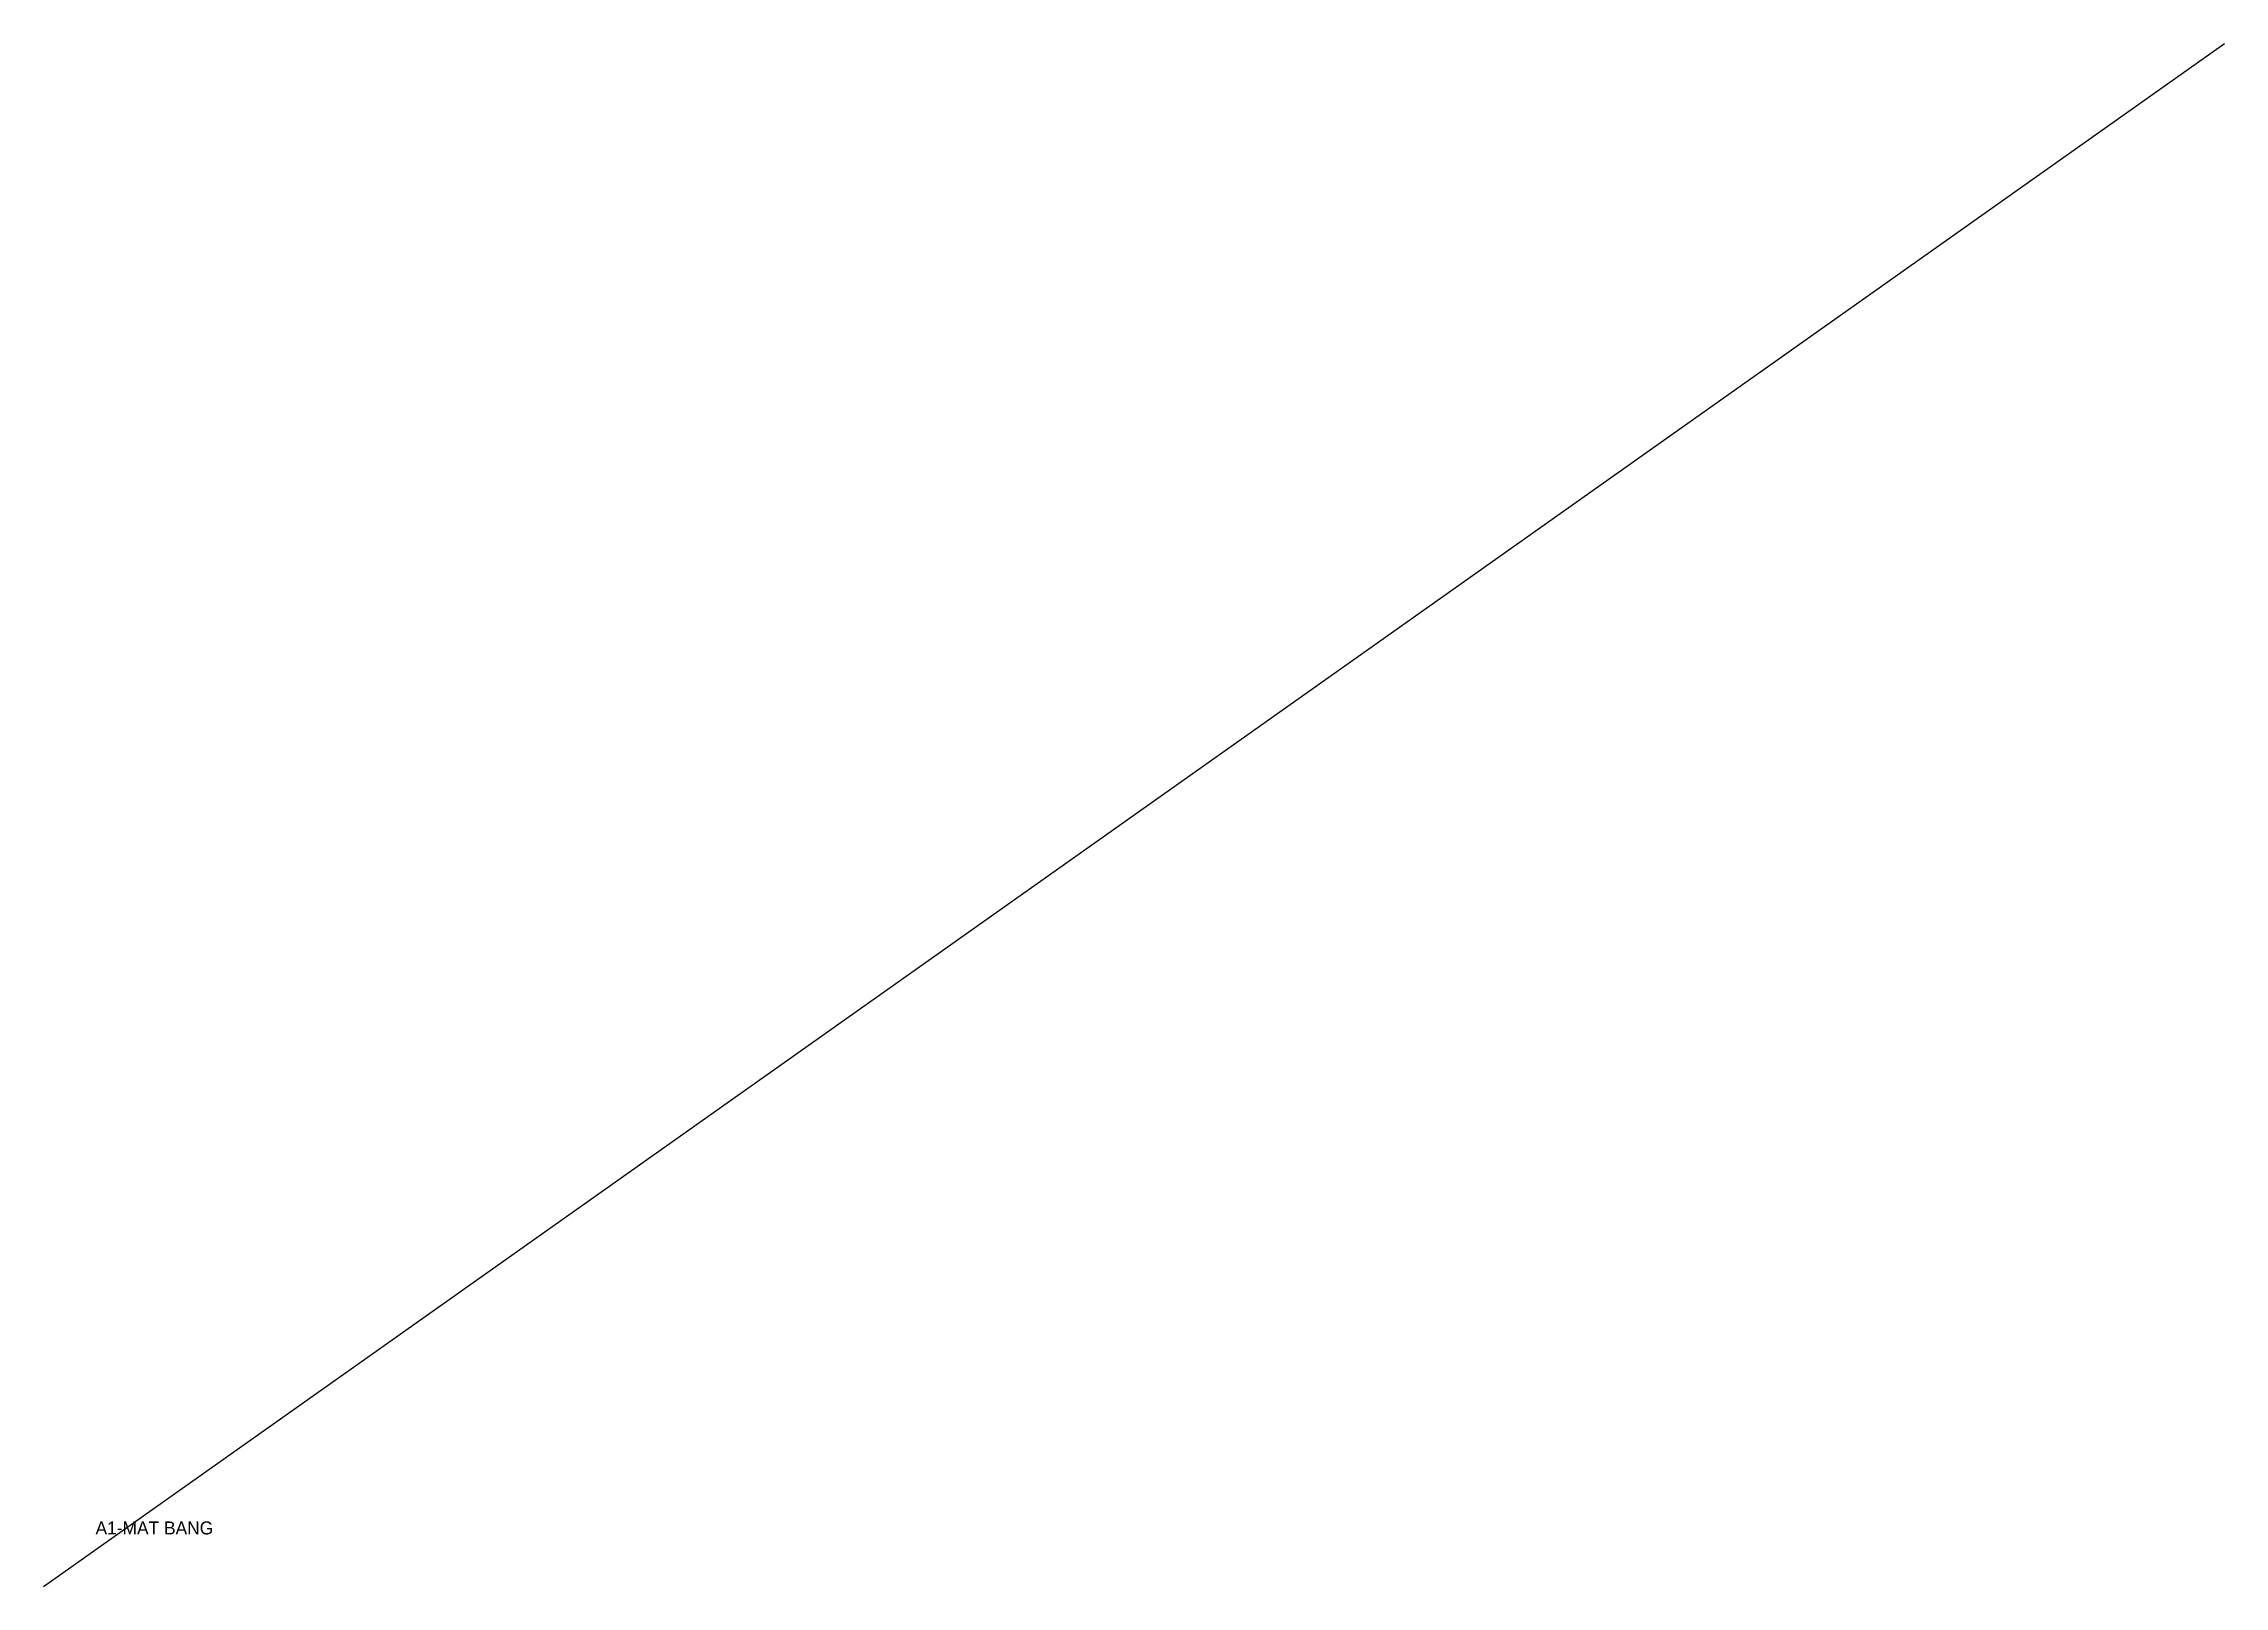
# Paper-space layout 'A1-MAT BANG' of a CAD drawing. Header units: millimetres. Extents: x 0 to 420, y 0 to 297.
import ezdxf

# ---------------------------------------------------------------- set-up
doc = ezdxf.new("R2010")
doc.units = ezdxf.units.MM

psp = doc.layouts.new('A1-MAT BANG')

# ---------------------------------------------------------------- linework, layer by layer
psp.add_line((0, 0), (420, 297))

# ---------------------------------------------------------------- texts
psp.add_text('A1-MAT BANG', height=2.5).set_placement((10, 10))

doc.saveas('drawing.dxf')
